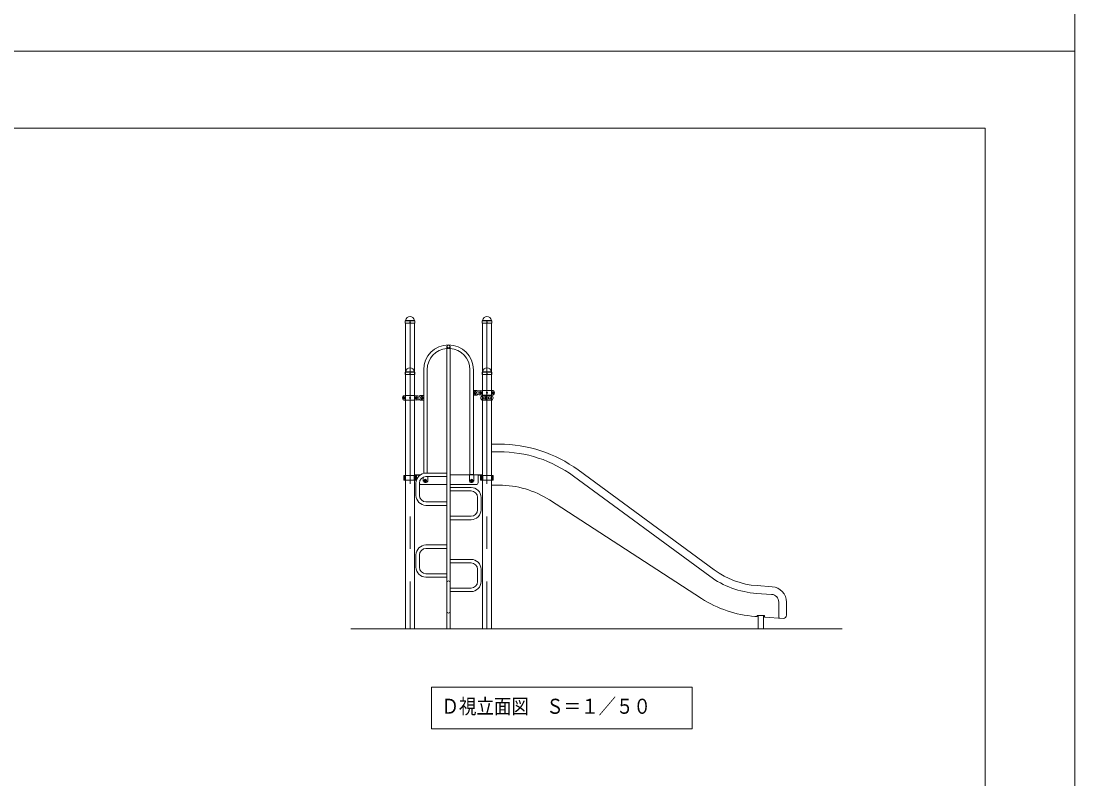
# Model space of a CAD drawing. Units: millimetres on the paper, scale 1:50. Extents: x 0 to 420, y -297 to 594.
# Drawn here: x 214.5 to 420, y 155.2 to 302.9 of the extents above; entities that cross this region are included whole.
import ezdxf
from ezdxf.enums import TextEntityAlignment as Align

# ---------------------------------------------------------------- set-up
doc = ezdxf.new("R2010")
doc.units = ezdxf.units.MM
doc.linetypes.add('USER1', pattern=[50.8, 31.75, -6.35, 6.35, -6.35])
doc.linetypes.add('USER2', pattern=[19.05, 12.7, -6.35])
for name, color, linetype, lineweight in [('0_2', 7, 'Continuous', 9), ('DEFPOINTS_5', 7, 'Continuous', 9), ('LY_4', 7, 'Continuous', 18)]:
    doc.layers.add(name, color=color, linetype=linetype, lineweight=lineweight)
doc.styles.add('ＭＳ ゴシック', font='')
doc.styles.get('ＭＳ ゴシック').set_extended_font_data('MS Gothic')

msp = doc.modelspace()

# ---------------------------------------------------------------- linework, layer by layer
at = {"layer": '0_2'}
for p, q in [((289.482, 244.478), (289.504, 244.5)), ((291.275, 244.478), (291.253, 244.5)), ((304.482, 244.478), (304.504, 244.5)), ((306.275, 244.478), (306.253, 244.5)), ((289.45, 244.023), (289.458, 244.42)), ((289.459, 244.013), (289.45, 244.023)), ((289.459, 244.013), (291.298, 244.013)), ((289.488, 244.013), (289.488, 184.433)), ((291.27, 244.013), (291.27, 184.433)), ((291.308, 244.023), (291.298, 244.013)), ((291.308, 244.023), (291.299, 244.42)), ((304.45, 244.023), (304.458, 244.42)), ((304.459, 244.013), (304.45, 244.023)), ((304.459, 244.013), (306.298, 244.013)), ((304.488, 244.013), (304.488, 184.433)), ((306.27, 244.013), (306.27, 184.433)), ((306.308, 244.023), (306.298, 244.013)), ((306.308, 244.023), (306.299, 244.42)), ((297.539, 184.433), (297.539, 239.433)), ((298.219, 184.433), (298.219, 239.433)), ((289.45, 234.023), (289.458, 234.42)), ((289.482, 234.478), (289.504, 234.5)), ((291.275, 234.478), (291.253, 234.5)), ((291.308, 234.023), (291.299, 234.42)), ((293.039, 214.722), (293.039, 234.933)), ((293.719, 214.773), (293.719, 234.933)), ((302.039, 214.497), (302.039, 234.933)), ((302.719, 214.497), (302.719, 234.933)), ((304.45, 234.023), (304.458, 234.42)), ((304.482, 234.478), (304.504, 234.5)), ((306.275, 234.478), (306.253, 234.5)), ((306.308, 234.023), (306.299, 234.42)), ((289.459, 234.013), (289.45, 234.023)), ((289.459, 234.013), (291.298, 234.013)), ((291.308, 234.023), (291.298, 234.013)), ((304.459, 234.013), (304.45, 234.023)), ((304.459, 234.013), (306.298, 234.013)), ((306.308, 234.023), (306.298, 234.013)), ((303.398, 230.873), (302.719, 230.873)), ((304.459, 230.883), (303.829, 230.828)), ((306.299, 230.883), (304.458, 230.883)), ((306.299, 230.883), (306.614, 230.855)), ((289.459, 229.883), (289.143, 229.855)), ((289.459, 228.983), (289.143, 229.011)), ((289.459, 229.883), (291.299, 229.883)), ((289.459, 228.983), (291.299, 228.983)), ((291.299, 229.883), (291.929, 229.828)), ((291.299, 228.983), (291.929, 229.038)), ((292.359, 229.873), (293.039, 229.873)), ((292.359, 228.993), (293.039, 228.993)), ((303.398, 229.993), (302.719, 229.993)), ((304.459, 229.983), (303.829, 230.038)), ((304.457, 228.983), (305.309, 228.983)), ((306.299, 229.983), (304.458, 229.983)), ((304.459, 229.883), (305.309, 229.883)), ((305.055, 229.621), (304.714, 229.639)), ((305.055, 229.245), (304.714, 229.227)), ((305.055, 229.245), (305.055, 229.621)), ((305.164, 229.13), (305.164, 229.736)), ((305.328, 229.783), (305.202, 229.776)), ((305.328, 229.083), (305.202, 229.09)), ((305.349, 229.843), (305.349, 229.023)), ((305.409, 229.843), (305.409, 229.023)), ((306.301, 229.883), (305.449, 229.883)), ((306.299, 228.983), (305.449, 228.983)), ((305.702, 229.616), (306.043, 229.634)), ((305.702, 229.616), (305.702, 229.25)), ((305.702, 229.25), (306.043, 229.232)), ((306.299, 229.983), (306.614, 230.011)), ((306.513, 229.633), (306.519, 229.633)), ((306.513, 229.233), (306.519, 229.233)), ((306.27, 220.433), (307.759, 220.433)), ((306.27, 218.933), (307.759, 218.933)), ((289.142, 214.313), (289.142, 213.413)), ((291.615, 214.313), (289.142, 214.313)), ((289.309, 214.313), (289.309, 213.413)), ((291.213, 214.313), (291.213, 213.413)), ((291.27, 214.433), (292.381, 214.433)), ((291.27, 214.387), (292.129, 214.387)), ((291.4, 214.313), (291.4, 213.413)), ((291.459, 214.313), (291.459, 213.413)), ((291.615, 214.313), (291.615, 213.413)), ((292.129, 214.373), (292.129, 214.226)), ((292.939, 213.221), (292.939, 213.971)), ((293.479, 214.773), (297.539, 214.773)), ((293.479, 214.093), (297.539, 214.093)), ((293.819, 213.221), (293.819, 214.093)), ((303.629, 214.433), (298.219, 214.433)), ((302.819, 214.497), (301.939, 214.497)), ((301.939, 213.221), (301.939, 214.497)), ((302.819, 213.221), (302.819, 214.497)), ((304.488, 214.433), (303.629, 214.433)), ((304.488, 214.387), (303.629, 214.387)), ((303.629, 214.373), (303.629, 212.933)), ((304.142, 214.313), (304.142, 213.413)), ((304.142, 214.313), (306.615, 214.313)), ((304.298, 214.313), (304.298, 213.413)), ((304.357, 214.313), (304.357, 213.413)), ((304.544, 214.313), (304.544, 213.413)), ((306.449, 214.313), (306.449, 213.413)), ((306.615, 214.313), (306.615, 213.413)), ((348.797, 194.697), (322.258, 214.182)), ((349.685, 195.907), (323.146, 215.391)), ((291.615, 213.413), (289.142, 213.413)), ((291.539, 210.433), (291.539, 212.833)), ((292.219, 210.433), (292.219, 212.833)), ((292.529, 212.533), (297.539, 212.533)), ((293.299, 213.379), (293.379, 213.425)), ((293.299, 213.379), (293.299, 213.287)), ((293.299, 213.287), (293.379, 213.241)), ((293.379, 213.425), (293.459, 213.379)), ((293.379, 213.241), (293.459, 213.287)), ((293.459, 213.379), (293.459, 213.287)), ((298.219, 212.533), (303.229, 212.533)), ((302.279, 211.973), (298.219, 211.973)), ((302.299, 213.379), (302.379, 213.425)), ((302.299, 213.379), (302.299, 213.287)), ((302.299, 213.287), (302.379, 213.241)), ((302.379, 213.425), (302.459, 213.379)), ((302.379, 213.241), (302.459, 213.287)), ((302.459, 213.379), (302.459, 213.287)), ((304.142, 213.413), (306.615, 213.413)), ((306.27, 212.433), (307.759, 212.433)), ((302.279, 211.293), (298.219, 211.293)), ((303.539, 207.633), (303.539, 210.033)), ((304.219, 207.633), (304.219, 210.033)), ((297.539, 209.173), (293.479, 209.173)), ((297.539, 208.493), (293.479, 208.493)), ((317.543, 209.541), (347.195, 190.338)), ((298.219, 206.373), (302.279, 206.373)), ((298.219, 205.693), (302.279, 205.693)), ((293.479, 200.773), (297.539, 200.773)), ((293.479, 200.093), (297.539, 200.093)), ((291.539, 196.433), (291.539, 198.833)), ((292.219, 196.433), (292.219, 198.833)), ((302.279, 197.973), (298.219, 197.973)), ((302.279, 197.293), (298.219, 197.293)), ((303.539, 193.633), (303.539, 196.033)), ((304.219, 193.633), (304.219, 196.033)), ((297.539, 195.173), (293.479, 195.173)), ((297.539, 194.493), (293.479, 194.493)), ((298.219, 192.373), (302.279, 192.373)), ((298.219, 191.693), (302.279, 191.693)), ((357.933, 191.346), (360.863, 191.142)), ((358.038, 192.843), (360.968, 192.638)), ((362.259, 189.645), (362.259, 186.72)), ((363.759, 189.645), (363.759, 187.072)), ((358.159, 187.033), (359.359, 187.033)), ((358.259, 187.033), (358.259, 184.433)), ((359.259, 187.033), (359.259, 184.433)), ((357.619, 186.857), (357.994, 186.831)), ((358.059, 186.933), (358.059, 186.891)), ((359.459, 186.933), (359.459, 186.822)), ((359.552, 186.722), (363.117, 186.473)), ((278.809, 184.433), (374.626, 184.433))]:
    msp.add_line(p, q, dxfattribs=at)
at = {"layer": '0_2', "lineweight": 18}
for p, q in [((289.521, 244.513), (291.233, 244.513)), ((304.521, 244.513), (306.233, 244.513)), ((289.485, 244.443), (291.272, 244.443)), ((304.485, 244.443), (306.272, 244.443)), ((289.485, 234.443), (291.272, 234.443)), ((289.521, 234.513), (291.233, 234.513)), ((304.485, 234.443), (306.272, 234.443)), ((304.521, 234.513), (306.233, 234.513)), ((304.413, 230.618), (304.044, 230.618)), ((304.044, 230.248), (304.044, 230.618)), ((304.413, 230.248), (304.044, 230.248)), ((306.344, 230.618), (306.713, 230.618)), ((306.344, 230.248), (306.713, 230.248)), ((306.713, 230.248), (306.713, 230.618)), ((289.413, 229.618), (289.044, 229.618)), ((289.044, 229.248), (289.044, 229.618)), ((289.413, 229.248), (289.044, 229.248)), ((291.344, 229.618), (291.713, 229.618)), ((291.344, 229.248), (291.713, 229.248)), ((291.713, 229.248), (291.713, 229.618)), ((345.372, 173.062), (294.572, 173.062)), ((294.572, 173.062), (294.572, 164.929)), ((345.372, 164.929), (345.372, 173.062)), ((294.572, 164.929), (345.372, 164.929))]:
    msp.add_line(p, q, dxfattribs=at)
at = {"layer": '0_2', "linetype": 'USER1', "lineweight": 18}
for p, q in [((290.379, 244.443), (290.379, 184.433)), ((305.379, 244.443), (305.379, 184.433))]:
    msp.add_line(p, q, dxfattribs=at)
at = {"layer": '0_2', "linetype": 'USER2', "lineweight": 18}
for p, q in [((303.829, 230.828), (303.198, 230.781)), ((304.479, 230.863), (304.479, 230.003)), ((306.279, 230.863), (306.279, 230.003)), ((289.479, 229.863), (289.479, 229.003)), ((291.279, 229.863), (291.279, 229.003)), ((291.929, 229.828), (292.559, 229.781)), ((291.929, 229.038), (292.559, 229.085)), ((303.829, 230.038), (303.198, 230.085)), ((301.939, 214.433), (302.819, 214.433))]:
    msp.add_line(p, q, dxfattribs=at)
at = {"layer": '0_2'}
for centre, radius in [((290.379, 244.173), 0.06), ((305.379, 244.173), 0.06), ((290.379, 234.173), 0.06), ((305.379, 234.173), 0.06), ((293.379, 213.333), 0.21), ((302.379, 213.333), 0.21)]:
    msp.add_circle(centre, radius, dxfattribs=at)
at = {"layer": '0_2', "linetype": 'USER2', "lineweight": 18}
for centre, radius in [((297.879, 239.433), 0.272), ((303.179, 230.433), 0.15), ((292.579, 229.433), 0.15), ((293.379, 213.333), 0.125), ((302.379, 213.333), 0.125)]:
    msp.add_circle(centre, radius, dxfattribs=at)
at = {"layer": '0_2', "lineweight": 18}
for centre, radius in [((304.229, 230.433), 0.185), ((304.229, 230.433), 0.1), ((305.379, 230.433), 0.1), ((306.529, 230.433), 0.185), ((306.529, 230.433), 0.1), ((289.229, 229.433), 0.185), ((289.229, 229.433), 0.1), ((290.379, 229.433), 0.1), ((291.529, 229.433), 0.185), ((291.529, 229.433), 0.1), ((293.379, 213.333), 0.24), ((293.379, 213.333), 0.11), ((302.379, 213.333), 0.24), ((302.379, 213.333), 0.11)]:
    msp.add_circle(centre, radius, dxfattribs=at)
at = {"layer": '0_2'}
for centre, radius, start, end in [((289.465, 244.539), 0.056, 315, 353.3676), ((290.379, 244.433), 0.864, 90, 173.3676), ((290.379, 244.433), 0.864, 6.6324, 90), ((291.292, 244.539), 0.056, 186.6324, 225), ((304.465, 244.539), 0.056, 315, 353.3676), ((305.379, 244.433), 0.864, 90, 173.3676), ((305.379, 244.433), 0.864, 6.6324, 90), ((306.292, 244.539), 0.056, 186.6324, 225), ((289.542, 244.418), 0.084, 135, 178.99605), ((291.215, 244.418), 0.084, 1.00395, 45), ((304.542, 244.418), 0.084, 135, 178.99605), ((306.215, 244.418), 0.084, 1.00395, 45), ((297.879, 234.933), 4.84, 0, 180), ((297.879, 234.933), 4.16, 94.68806, 180), ((297.879, 239.433), 0.34, 0, 180), ((297.879, 234.933), 4.16, 0, 85.31194), ((289.542, 234.418), 0.084, 135, 178.99605), ((289.465, 234.539), 0.056, 315, 353.3676), ((290.379, 234.433), 0.864, 90, 173.3676), ((290.379, 234.433), 0.864, 6.6324, 90), ((291.292, 234.539), 0.056, 186.6324, 225), ((291.215, 234.418), 0.084, 1.00395, 45), ((304.542, 234.418), 0.084, 135, 178.99605), ((304.465, 234.539), 0.056, 315, 353.3676), ((305.379, 234.433), 0.864, 90, 173.3676), ((305.379, 234.433), 0.864, 6.6324, 90), ((306.292, 234.539), 0.056, 186.6324, 225), ((306.215, 234.418), 0.084, 1.00395, 45), ((303.207, 230.433), 0.48, 293.55646, 66.44354), ((304.929, 230.433), 1, 163.80375, 196.19625), ((304.16, 230.656), 0.2, 95, 163.80375), ((304.16, 230.21), 0.2, 196.19625, 265), ((306.597, 230.656), 0.2, 16.19625, 85), ((306.597, 230.21), 0.2, 275, 343.80375), ((305.829, 230.433), 1, 343.80375, 16.19625), ((289.929, 229.433), 1, 163.80375, 196.19625), ((289.16, 229.656), 0.2, 95, 163.80375), ((289.16, 229.21), 0.2, 196.19625, 265), ((291.597, 229.656), 0.2, 16.19625, 85), ((291.597, 229.21), 0.2, 275, 343.80375), ((290.829, 229.433), 1, 343.80375, 16.19625), ((292.551, 229.433), 0.48, 113.55646, 246.44354), ((304.479, 229.433), 0.3, 154.44159, 205.55841), ((305.471, 228.958), 1.4, 140.22094, 154.44159), ((305.471, 229.908), 1.4, 205.55841, 219.77906), ((304.457, 229.803), 0.08, 90, 140.22094), ((304.457, 229.063), 0.08, 219.77906, 270), ((304.932, 229.433), 0.3, 154.44159, 205.55841), ((305.924, 228.958), 1.4, 151.38495, 154.44159), ((305.924, 229.908), 1.4, 205.55841, 208.61505), ((304.713, 229.619), 0.02, 87, 151.38495), ((304.713, 229.247), 0.02, 208.61505, 273), ((305.204, 229.736), 0.04, 93, 178.91585), ((305.204, 229.13), 0.04, 181.08415, 267), ((305.309, 229.843), 0.04, 0, 90), ((305.309, 229.023), 0.04, 270, 0), ((305.329, 229.763), 0.02, 0, 93), ((305.329, 229.103), 0.02, 267, 0), ((305.449, 229.843), 0.04, 90, 180), ((305.449, 229.023), 0.04, 180, 270), ((306.044, 229.614), 0.02, 28.61505, 93), ((306.044, 229.252), 0.02, 267, 331.38495), ((304.833, 228.953), 1.4, 25.30055, 28.61505), ((304.833, 229.913), 1.4, 331.38495, 334.69945), ((305.847, 229.433), 0.278, 334.69945, 25.30055), ((306.301, 229.803), 0.08, 39.77906, 90), ((306.301, 229.063), 0.08, 270, 320.22094), ((305.286, 228.958), 1.4, 25.55841, 39.77906), ((305.286, 229.908), 1.4, 320.22094, 334.44159), ((306.519, 229.613), 0.02, 36.8699, 90), ((306.519, 229.253), 0.02, 270, 323.1301), ((306.279, 229.433), 0.32, 323.1301, 36.8699), ((306.279, 229.433), 0.3, 334.44159, 25.55841), ((307.759, 194.433), 26, 53.71473, 90), ((307.759, 194.433), 24.5, 53.71473, 90), ((293.479, 212.833), 1.94, 90, 180), ((292.189, 214.373), 0.06, 90, 180), ((293.479, 212.833), 1.26, 90, 180), ((303.569, 214.373), 0.06, 0, 90), ((292.529, 212.933), 0.4, 219.19497, 270), ((293.379, 213.413), 0.48, 203.55646, 336.44354), ((302.379, 213.413), 0.48, 203.55646, 336.44354), ((302.279, 210.033), 1.94, 0, 90), ((303.229, 212.933), 0.4, 270, 0), ((307.759, 194.433), 18, 57.07173, 90), ((293.479, 210.433), 1.94, 180, 270), ((293.479, 210.433), 1.26, 180, 270), ((302.279, 210.033), 1.26, 0, 90), ((302.279, 207.633), 1.26, 270, 0), ((302.279, 207.633), 1.94, 270, 0), ((293.479, 198.833), 1.94, 90, 180), ((293.479, 198.833), 1.26, 90, 180), ((302.279, 196.033), 1.94, 0, 90), ((302.279, 196.033), 1.26, 0, 90), ((293.479, 196.433), 1.94, 180, 270), ((293.479, 196.433), 1.26, 180, 270), ((359.154, 208.804), 16, 233.71473, 266), ((297.879, 193.433), 0.34, 0, 180), ((302.279, 193.633), 1.26, 270, 0), ((302.279, 193.633), 1.94, 270, 0), ((359.154, 208.804), 17.5, 233.71473, 266), ((360.759, 189.645), 1.5, 0, 86), ((360.759, 189.645), 3, 0, 86), ((359.154, 208.804), 22, 237.07173, 266), ((297.879, 187.833), 0.34, 180, 0), ((358.159, 186.933), 0.1, 90, 180), ((359.359, 186.933), 0.1, 0, 90), ((363.159, 187.072), 0.6, 266, 0), ((357.999, 186.891), 0.06, 266, 0), ((359.559, 186.822), 0.1, 180, 266), ((362.459, 186.72), 0.2, 180, 266)]:
    msp.add_arc(centre, radius, start, end, dxfattribs=at)
at = {"layer": '0_2', "linetype": 'USER2', "lineweight": 18}
for centre, radius, start, end in [((297.879, 239.433), 0.34, 180, 0), ((297.879, 234.933), 4.16, 85.31194, 94.68806), ((303.228, 230.433), 0.35, 95, 265), ((304.459, 230.863), 0.02, 0, 91.98888), ((291.299, 229.863), 0.02, 88.01112, 180), ((291.299, 229.003), 0.02, 180, 270), ((292.529, 229.433), 0.35, 275, 85), ((304.459, 230.003), 0.02, 270, 0)]:
    msp.add_arc(centre, radius, start, end, dxfattribs=at)
at = {"layer": '0_2', "lineweight": 18}
for centre, start, end in [((301.853, 230.433), 355.87048, 4.12952), ((308.904, 230.433), 175.87048, 184.12952), ((286.853, 229.433), 355.87048, 4.12952), ((293.904, 229.433), 175.87048, 184.12952)]:
    msp.add_arc(centre, 2.567, start, end, dxfattribs=at)
at = {"layer": 'DEFPOINTS_5'}
for p, q in [((420, 297), (420, 594)), ((0, 297), (420, 297)), ((420, 297), (0, 297)), ((420, 0), (420, 297))]:
    msp.add_line(p, q, dxfattribs=at)
at = {"layer": 'LY_4', "lineweight": 9}
for p, q in [((402.5, 282), (17.5, 282)), ((402.5, 15), (402.5, 282))]:
    msp.add_line(p, q, dxfattribs=at)

# ---------------------------------------------------------------- texts
at = {"layer": '0_2', "style": 'ＭＳ ゴシック', "width": 0.85}
msp.add_text('Ｄ視立面図\u3000Ｓ＝１／５０', height=2.933, dxfattribs=at).set_placement((296.528, 166.995), align=Align.BOTTOM_LEFT)

doc.saveas('drawing.dxf')
